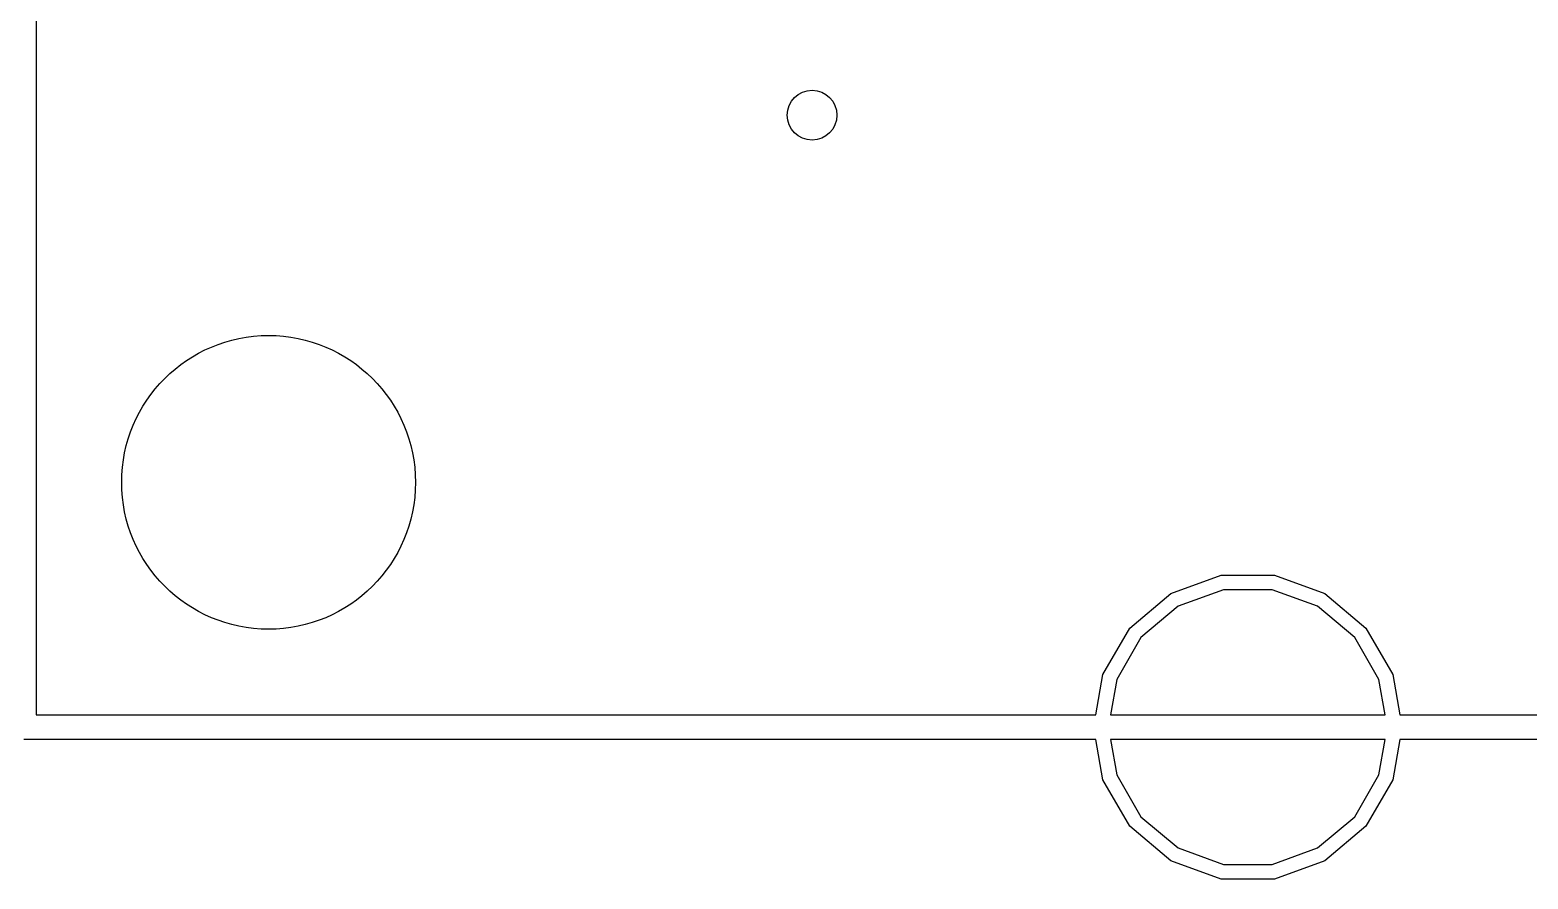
# Model space of a CAD drawing. Extents: x 0 to 102, y -163 to 0.
# Drawn here: x 50.06 to 65.36, y -151.55 to -142.88 of the extents above; entities that cross this region are included whole.
import ezdxf

# ---------------------------------------------------------------- set-up
doc = ezdxf.new("R2010")
doc.units = 0
doc.header["$MEASUREMENT"] = 0
doc.layers.add('BLACK', color=7, linetype='CONTINUOUS')

msp = doc.modelspace()

# ---------------------------------------------------------------- linework, layer by layer
at = {"layer": 'Black'}
for p, q in [((50.127, -139.051), (50.127, -149.873)), ((61.7125, -148.636), (62.2265, -148.449)), ((62.2265, -148.449), (62.7735, -148.449)), ((62.7735, -148.449), (63.2875, -148.636)), ((61.2935, -148.988), (61.7125, -148.636)), ((62.2526, -148.597), (61.7875, -148.766)), ((62.7474, -148.597), (62.2526, -148.597)), ((63.2125, -148.766), (62.7474, -148.597)), ((63.2875, -148.636), (63.7065, -148.988)), ((61.7875, -148.766), (61.4084, -149.084)), ((63.5916, -149.084), (63.2125, -148.766)), ((61.02, -149.461), (61.2935, -148.988)), ((63.7065, -148.988), (63.98, -149.461)), ((61.4084, -149.084), (61.1609, -149.513)), ((63.8391, -149.513), (63.5916, -149.084)), ((60.9474, -149.873), (61.02, -149.461)), ((63.98, -149.461), (64.0526, -149.873)), ((61.1609, -149.513), (61.0974, -149.873)), ((63.9026, -149.873), (63.8391, -149.513)), ((50.127, -149.873), (60.9474, -149.873)), ((61.0974, -149.873), (63.9026, -149.873)), ((64.0526, -149.873), (74.873, -149.873)), ((60.9474, -150.127), (50, -150.127)), ((61.02, -150.539), (60.9474, -150.127)), ((61.0974, -150.127), (61.1609, -150.487)), ((63.9026, -150.127), (61.0974, -150.127)), ((63.8391, -150.487), (63.9026, -150.127)), ((64.0526, -150.127), (63.98, -150.539)), ((75, -150.127), (64.0526, -150.127)), ((61.1609, -150.487), (61.4084, -150.916)), ((63.5916, -150.916), (63.8391, -150.487)), ((61.2935, -151.012), (61.02, -150.539)), ((63.98, -150.539), (63.7065, -151.012)), ((61.4084, -150.916), (61.7875, -151.234)), ((63.2125, -151.234), (63.5916, -150.916)), ((61.7125, -151.364), (61.2935, -151.012)), ((63.7065, -151.012), (63.2875, -151.364)), ((61.7875, -151.234), (62.2526, -151.403)), ((62.7474, -151.403), (63.2125, -151.234)), ((62.2265, -151.551), (61.7125, -151.364)), ((62.2526, -151.403), (62.7474, -151.403)), ((63.2875, -151.364), (62.7735, -151.551)), ((62.7735, -151.551), (62.2265, -151.551))]:
    msp.add_line(p, q, dxfattribs=at)
for centre, radius in [((58.05, -143.75), 0.254), ((52.5, -147.5), 1.5)]:
    msp.add_circle(centre, radius, dxfattribs=at)

doc.saveas('drawing.dxf')
